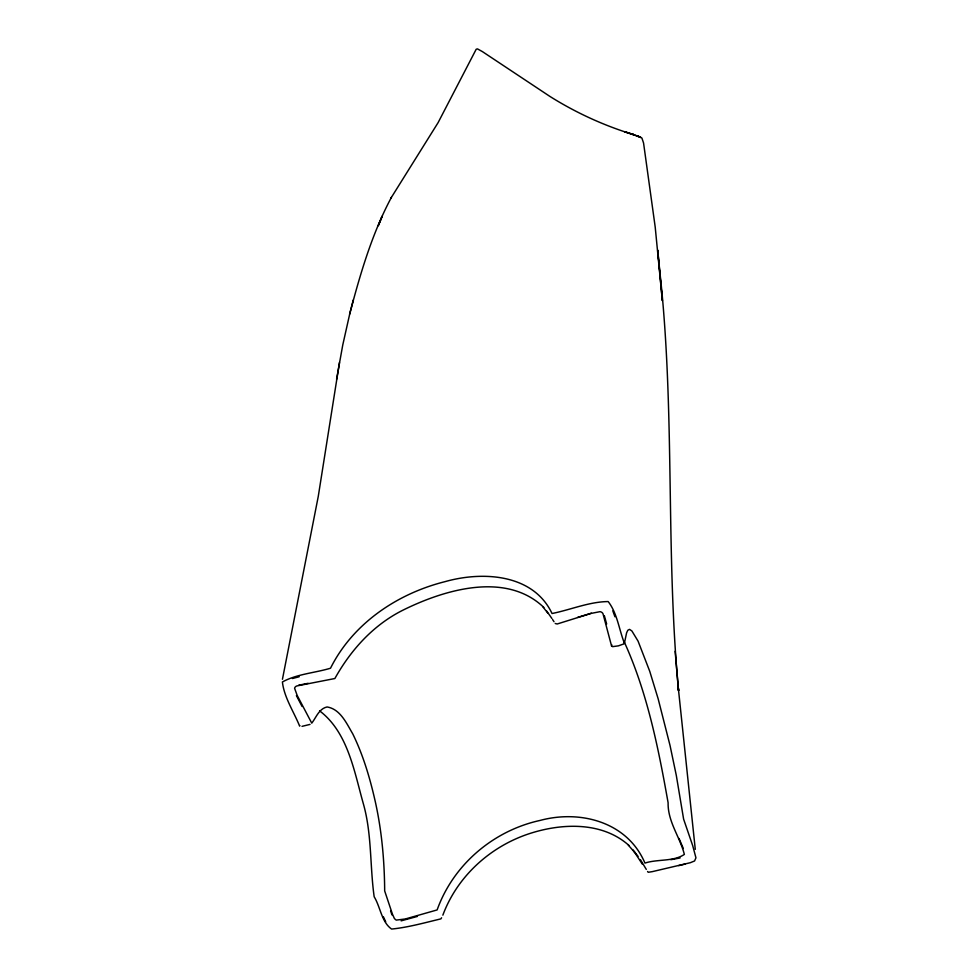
<?xml version="1.0" encoding="UTF-8"?>
<svg xmlns="http://www.w3.org/2000/svg" width="978" height="978" viewBox="0 0 978 978"><rect width="100%" height="100%" fill="white"/><g stroke="black" fill="none" stroke-linecap="round" stroke-linejoin="round"><path stroke-width="1.47" d="M611.727 644.734L611.653 646.311L603.023 613.829A4.059 3.386 -1.8 0 0 600.052 611.666L591.054 613.414L557.191 623.988L555.235 623.499M336.566 379.342L342.765 344.977L349.818 313.51C360.271 273.84 371.995 233.669 391.408 197.373M339.476 362.471L318.266 496.408L282.446 679.27M349.635 314.219L353.302 300.001M382.178 216.187L378.266 225.735L381.701 217.385M299.843 725.603L299.635 726.104C293.791 711.715 284.072 697.277 282.41 681.972C296.774 674.001 314.757 672.974 330.515 668.218C352.862 623.499 397.227 593.634 444.966 581.665C482.399 571.018 533.255 573.683 552.032 613.512C570.602 609.807 589.233 601.727 608.169 601.568C617.265 613.084 619.025 629.649 624.416 643.206L626.592 632.864L627.803 630.272L629.526 629.355L631.886 630.969L638.072 641.14L649.747 671.324L658.157 698.818L670.028 745.468L676.299 775.371L683.622 819.173L692.705 845.64L695.945 857.828L694.576 860.97L690.285 862.718L652.338 871.63L648.194 872.29L647.583 871.471M442.851 915.151C457.227 876.447 490.064 846.63 529.049 833.757C561.47 823.097 602.13 821.324 629.05 845.542M441.579 917.78L440.895 918.868C424.635 922.755 408.254 927.389 391.603 929.063C381.579 922.193 380.393 906.875 374.171 896.765C369.88 866.386 371.933 834.576 363.559 804.491C354.293 771.997 348.131 732.473 319.61 710.859M390.955 198.094L438.107 122.629L476.2 49.242L477.484 48.9L482.337 51.565L549.905 96.419C575.932 112.763 604.037 125.624 633.426 134.585L624.893 131.822L633.426 134.585M623.927 643.879L618.389 645.859L612.509 646.654M310.026 724.405L302.019 726.348M577.57 617.411L591.372 613.206M417.447 916.41L401.114 920.848M292.434 678.524L299.182 676.752M678.695 865.628L685.309 864.039M298.632 685.236L308.119 683.304M680.101 857.963L670.835 859.699M638.243 136.272L632.595 134.304L641.898 138.032L643.561 143.02L655.211 227.116L662.375 300.759L657.705 250.075L660.199 275.258L660.138 274.598C675.175 412.85 665.517 552.289 678.549 690.615L678.341 688.329L695.272 849.332M543.866 607.485C506.188 571.274 444.782 589.551 403.621 609.832C373.682 624.563 350.906 649.759 334.867 678.524L296.97 685.92A3.973 3.215 8.3 0 0 294.61 688.316L297.19 695.444L311.762 723.158C316.273 717.302 318.987 708.72 327.092 706.96C340.344 709.087 346.567 723.451 352.716 733.793C363.266 755.297 370.051 778.415 375.307 801.728C381.811 830.982 384.464 860.995 384.672 890.921L392.41 914.063L394.44 918.599L396.212 920.115L405.357 918.965L437.129 909.931C453.254 864.735 493.291 830.652 540.052 820.444C580.504 809.503 627.631 822.107 644.942 863.085C657.46 858.941 673.5 861.814 684.355 854.417C679.967 836.948 667.693 821.703 668.108 802.767C658.39 748.048 647.326 692.534 624.16 641.727M632.778 849.711L638.035 856.325M628.353 845.224L634.808 852.486M546.69 611.067L551.885 618.475M543.059 607.057L547.741 613.035M634.05 851.459L642.387 864.234M552.594 619.551L554.013 621.715M640.504 859.809L646.287 869.393M302.104 706.495L296.407 695.602M383.425 916.863L385.699 921.765M679.013 838.476L683.341 848.525M612.827 610.871L614.942 616.751M390.577 910.836L391.995 914.931M604.355 615.761L606.653 623.976M675.138 651.262L678.549 690.615M639.942 136.969L637.375 135.93L640.835 137.336L639.942 136.969"/></g></svg>
